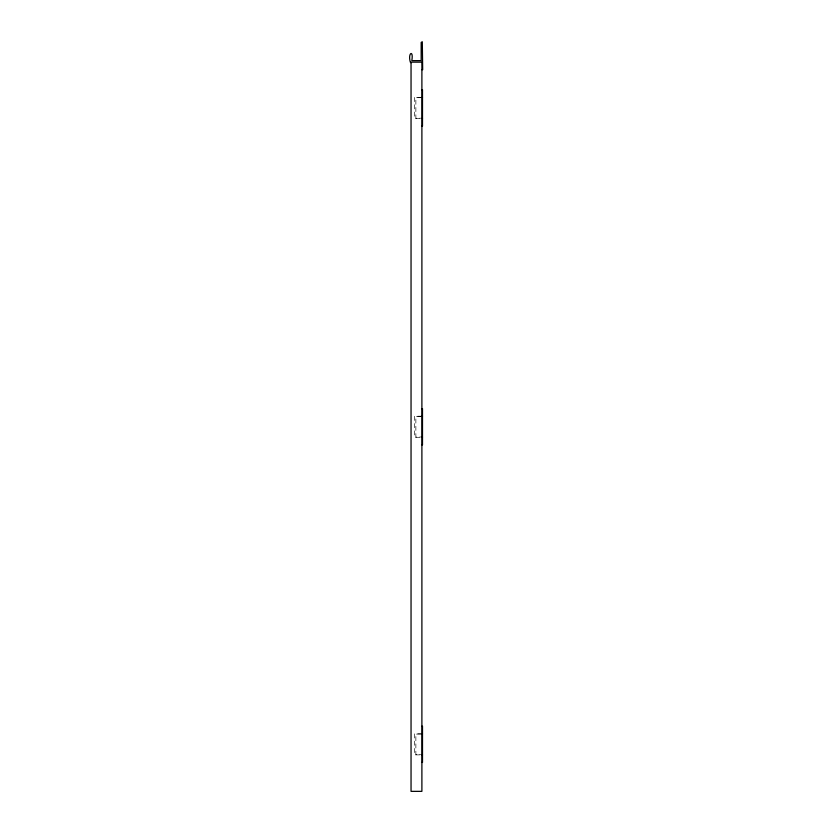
<?xml version="1.0" encoding="UTF-8"?>
<svg xmlns="http://www.w3.org/2000/svg" width="833" height="833" viewBox="0 0 833 833"><rect width="100%" height="100%" fill="white"/><g stroke="black" fill="none" stroke-linecap="round" stroke-linejoin="round"><path stroke-width="0.62" stroke-dasharray="4.17 3.12" d="M421.894 97.399L414.657 97.399L414.657 118.484L421.894 118.484M420.686 97.7L415.865 97.7L415.865 118.182L420.686 118.182M421.894 416.198L414.657 416.198L414.657 437.294L420.686 437.294M420.686 416.5L415.865 416.5L415.865 436.992L420.686 436.992M421.894 733.8L414.657 733.8L414.657 754.885L421.894 754.885M420.686 734.102L415.865 734.102L415.865 754.583L420.686 754.583"/><path stroke-width="1.25" d="M411.044 62.746L410.325 62.142C407.597 52.802 413.793 49.23 411.825 60.632L421.175 60.632L421.175 42.4L422.3 41.754L422.675 69.67L421.894 69.67M421.894 89.86L422.498 89.86L422.498 126.022L421.894 126.022M421.894 97.451L422.498 97.451M421.894 118.432L422.498 118.432M421.894 408.67L422.498 408.67L422.498 444.822L421.894 444.822M421.894 416.261L422.498 416.261M421.894 437.231L422.498 437.231M421.894 726.261L422.498 726.261L422.498 762.424L421.894 762.424M421.894 733.852L422.498 733.852M421.894 754.833L422.498 754.833M421.894 62.142L411.044 62.142L411.044 791.35L421.894 791.35L421.894 62.142"/></g></svg>
